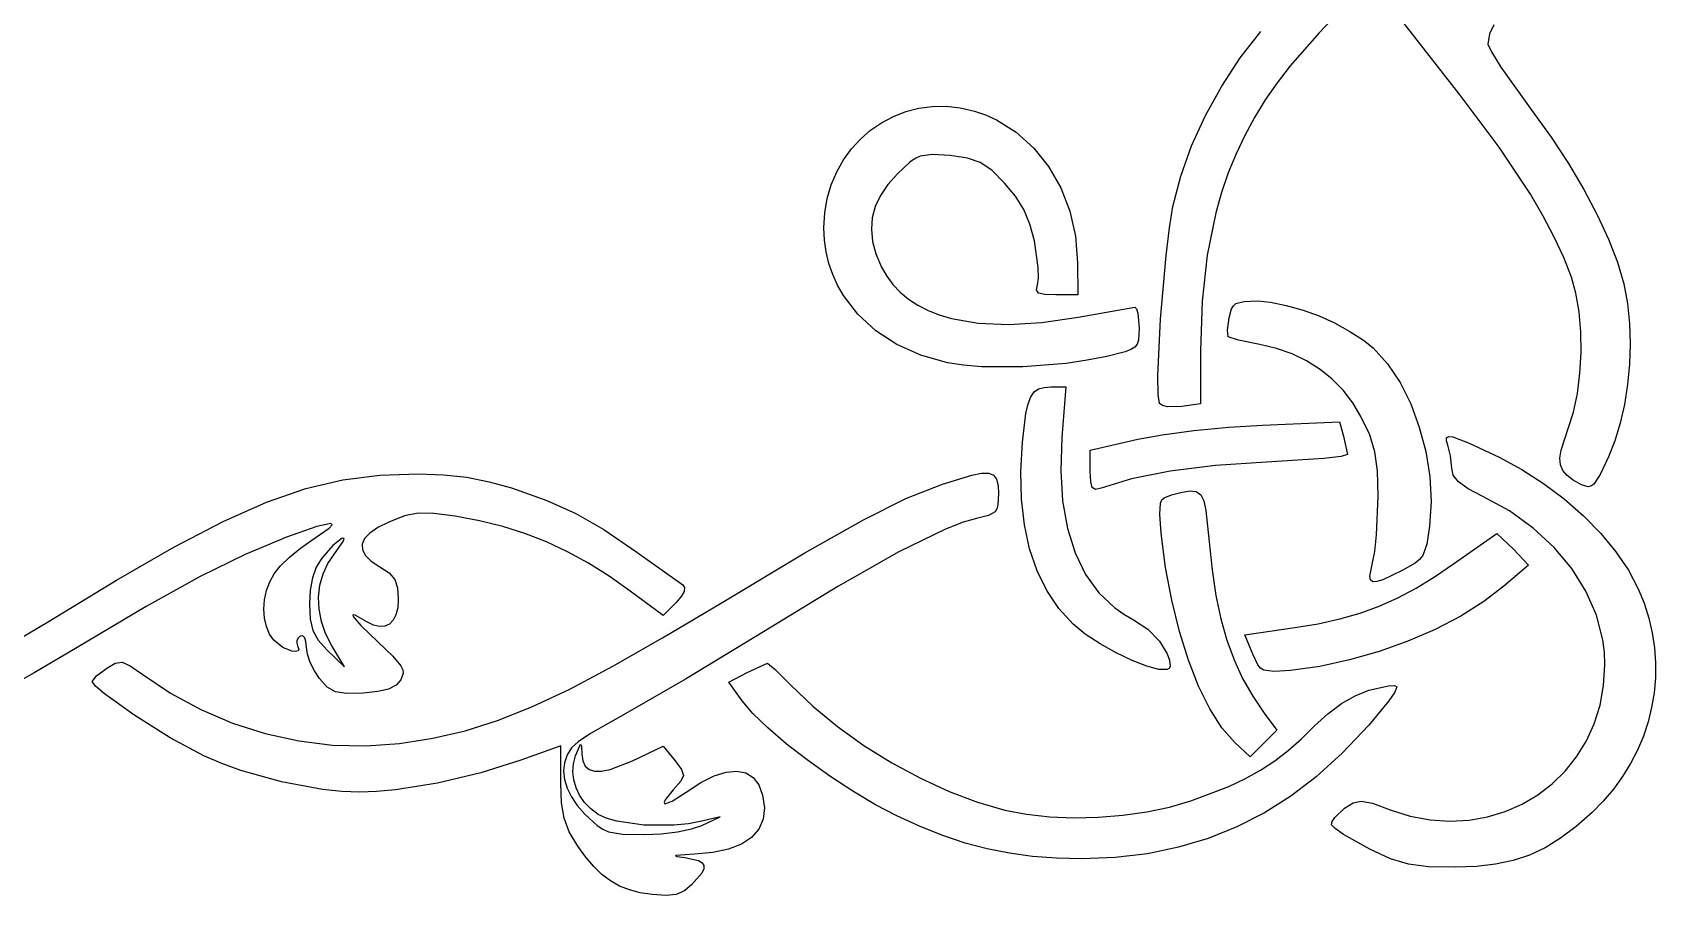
# Model space of a CAD drawing. Extents: x 9 to 1857, y 16 to 982.
# Drawn here: x 1612.1 to 1841.1, y 21.6 to 143.2 of the extents above; entities that cross this region are included whole.
import ezdxf

# ---------------------------------------------------------------- set-up
doc = ezdxf.new("R2010")
doc.units = 0

msp = doc.modelspace()

# ---------------------------------------------------------------- linework, layer by layer
at = {"layer": 'Layer 1'}
for p, q in [((1813.551, 134.38936), (1800.622525, 151.035635)), ((1797.0615, 146.745609), (1793.6945, 143.17486)), ((1818.325659, 144.297916), (1817.692839, 143.036863)), ((1782.544342, 139.653035), (1785.435966, 143.375664)), ((1793.6945, 143.17486), (1789.569227, 138.520703)), ((1817.692839, 143.036863), (1817.4859, 141.58105)), ((1817.4859, 141.58105), (1817.975394, 140.492359)), ((1817.975394, 140.492359), (1819.30785, 138.368669)), ((1779.925425, 135.67842), (1782.544342, 139.653035)), ((1789.569227, 138.520703), (1787.74324, 136.143394)), ((1819.30785, 138.368669), (1823.6855, 132.24208)), ((1777.622774, 131.523768), (1779.925425, 135.67842)), ((1787.74324, 136.143394), (1786.07108, 133.722071)), ((1737.200053, 132.566139), (1739.100463, 132.824187)), ((1739.100463, 132.824187), (1741.050447, 132.850603)), ((1741.050447, 132.850603), (1743.034796, 132.633602)), ((1786.07108, 133.722071), (1784.549793, 131.248838)), ((1819.066039, 127.082271), (1813.551, 134.38936)), ((1731.948352, 130.520045), (1733.608789, 131.402283)), ((1733.608789, 131.402283), (1735.364425, 132.088243)), ((1735.364425, 132.088243), (1737.200053, 132.566139)), ((1743.034796, 132.633602), (1745.0383, 132.1614)), ((1745.0383, 132.1614), (1745.0382, 132.16137)), ((1745.0382, 132.16137), (1746.620323, 131.606547)), ((1746.620323, 131.606547), (1748.132851, 130.917811)), ((1748.132851, 130.917811), (1750.931858, 129.163989)), ((1775.679947, 127.261026), (1777.622774, 131.523768)), ((1784.549793, 131.248838), (1783.176427, 128.715799)), ((1823.6855, 132.24208), (1826.394743, 128.494697)), ((1728.973916, 128.21387), (1730.398325, 129.453313)), ((1730.398325, 129.453313), (1731.948352, 130.520045)), ((1750.931858, 129.163989), (1753.400689, 126.950686)), ((1783.176427, 128.715799), (1781.948026, 126.115059)), ((1826.394743, 128.494697), (1828.850538, 124.769933)), ((1726.562786, 125.263994), (1727.690333, 126.813503)), ((1727.690333, 126.813503), (1728.973916, 128.21387)), ((1739.100569, 126.033603), (1737.395175, 125.79085)), ((1741.6346, 125.8729), (1739.100569, 126.033603)), ((1753.400689, 126.950686), (1755.504813, 124.328681)), ((1774.140503, 122.962144), (1775.679947, 127.261026)), ((1781.948026, 126.115059), (1780.861638, 123.438723)), ((1823.479563, 120.44558), (1819.066039, 127.082271)), ((1725.606484, 123.57713), (1726.562786, 125.263994)), ((1735.951044, 124.949312), (1734.2008, 123.31366)), ((1736.675913, 125.457137), (1735.951044, 124.949312)), ((1737.395175, 125.79085), (1736.675913, 125.457137)), ((1744.059247, 125.531363), (1741.6346, 125.8729)), ((1745.87195, 124.912345), (1744.059247, 125.531363)), ((1747.484403, 123.808789), (1745.87195, 124.912345)), ((1749.3083, 122.01364), (1747.484403, 123.808789)), ((1755.504813, 124.328681), (1757.209697, 121.348757)), ((1828.850538, 124.769933), (1831.033895, 121.106018)), ((1724.26845, 119.83847), (1724.836636, 121.764693)), ((1724.836636, 121.764693), (1725.606484, 123.57713)), ((1732.843179, 121.794514), (1731.796573, 120.264473)), ((1734.2008, 123.31366), (1732.843179, 121.794514)), ((1750.853241, 120.164835), (1749.3083, 122.01364)), ((1773.048, 118.69907), (1774.140503, 122.962144)), ((1780.861638, 123.438723), (1779.914307, 120.678893)), ((1723.917135, 117.810244), (1724.26845, 119.83847)), ((1731.796573, 120.264473), (1731.058853, 118.711215)), ((1752.018775, 118.284389), (1750.853241, 120.164835)), ((1757.209697, 121.348757), (1758.480811, 118.061693)), ((1779.914307, 120.678893), (1779.103081, 117.827675)), ((1825.293978, 117.344827), (1823.479563, 120.44558)), ((1831.033895, 121.106018), (1832.925825, 117.54118)), ((1723.7979, 115.6918), (1723.917135, 117.810244)), ((1730.627888, 117.12242), (1730.501549, 115.485768)), ((1731.058853, 118.711215), (1730.627888, 117.12242)), ((1752.879697, 116.226925), (1752.018775, 118.284389)), ((1758.480811, 118.061693), (1759.283622, 114.51827)), ((1772.553373, 115.675219), (1773.048, 118.69907)), ((1779.103081, 117.827675), (1777.877127, 111.819493)), ((1826.85788, 114.371104), (1825.293978, 117.344827)), ((1832.925825, 117.54118), (1834.50734, 114.113648)), ((1723.879894, 113.974914), (1723.7979, 115.6918)), ((1730.501549, 115.485768), (1730.677708, 113.788938)), ((1753.5108, 113.84707), (1752.879697, 116.226925)), ((1759.283622, 114.51827), (1759.5836, 110.76927)), ((1772.082187, 111.772969), (1772.553373, 115.675219)), ((1724.120161, 112.302498), (1723.879894, 113.974914)), ((1724.513617, 110.680093), (1724.120161, 112.302498)), ((1730.677708, 113.788938), (1731.154235, 112.019608)), ((1754.046388, 110.081725), (1753.5108, 113.84707)), ((1828.179558, 111.51089), (1826.85788, 114.371104)), ((1834.50734, 114.113648), (1835.75945, 110.861652)), ((1725.05518, 109.113242), (1724.513617, 110.680093)), ((1731.154235, 112.019608), (1731.929, 110.16546)), ((1731.929, 110.16546), (1732.660932, 108.869598)), ((1754.082905, 108.605588), (1754.046388, 110.081725)), ((1759.5836, 110.76927), (1759.6276, 106.23226)), ((1771.311675, 102.834043), (1772.082187, 111.772969)), ((1777.877127, 111.819493), (1777.160143, 105.351009)), ((1829.2673, 108.75066), (1828.179558, 111.51089)), ((1835.75945, 110.861652), (1836.663166, 107.823419)), ((1725.739764, 107.607486), (1725.05518, 109.113242)), ((1732.660932, 108.869598), (1733.542529, 107.683706)), ((1733.542529, 107.683706), (1734.570397, 106.608645)), ((1753.795552, 106.943916), (1753.9462, 107.6707)), ((1753.9462, 107.6707), (1754.082905, 108.605588)), ((1829.909028, 106.476515), (1829.2673, 108.75066)), ((1836.663166, 107.823419), (1837.1995, 105.03718)), ((1726.562287, 106.168367), (1725.739764, 107.607486)), ((1728.600812, 103.512206), (1726.562287, 106.168367)), ((1734.570397, 106.608645), (1735.741142, 105.645277)), ((1735.741142, 105.645277), (1737.05137, 104.794464)), ((1754.098513, 106.503039), (1753.795552, 106.943916)), ((1754.966392, 106.285382), (1754.098513, 106.503039)), ((1756.5105, 106.22826), (1754.966392, 106.285382)), ((1759.6276, 106.23226), (1756.5105, 106.22826)), ((1777.160143, 105.351009), (1776.9285, 98.35906)), ((1783.078788, 105.318922), (1785.0074, 105.38086)), ((1785.0074, 105.38086), (1786.796063, 105.210071)), ((1830.34745, 103.875551), (1829.909028, 106.476515)), ((1731.130087, 101.189095), (1728.600812, 103.512206)), ((1737.05137, 104.794464), (1738.497687, 104.057069)), ((1738.497687, 104.057069), (1740.076699, 103.433954)), ((1740.076699, 103.433954), (1741.785012, 102.925981)), ((1754.560163, 102.344401), (1759.6991, 103.11076)), ((1759.6991, 103.11076), (1767.6912, 104.51449)), ((1767.6912, 104.51449), (1767.916995, 104.281173)), ((1767.916995, 104.281173), (1768.102488, 103.647033)), ((1768.102488, 103.647033), (1768.2758, 101.56216)), ((1780.9819, 103.01955), (1781.330788, 104.293569)), ((1781.330788, 104.293569), (1781.586869, 104.711123)), ((1781.586869, 104.711123), (1781.9415, 105.008259)), ((1781.9415, 105.008259), (1783.078788, 105.318922)), ((1786.796063, 105.210071), (1789.0255, 104.757111)), ((1789.0255, 104.757111), (1791.411463, 104.090838)), ((1791.411463, 104.090838), (1793.6697, 103.28011)), ((1793.6697, 103.28011), (1793.6697, 103.28007)), ((1793.6697, 103.28007), (1795.847984, 102.279419)), ((1830.584759, 101.055122), (1830.34745, 103.875551)), ((1837.1995, 105.03718), (1837.465561, 102.230009)), ((1734.109439, 99.243368), (1731.130087, 101.189095)), ((1741.785012, 102.925981), (1745.575968, 102.258909)), ((1745.575968, 102.258909), (1749.843402, 102.06275)), ((1749.843402, 102.06275), (1754.560163, 102.344401)), ((1768.2758, 101.56216), (1768.184373, 99.875128)), ((1770.939525, 94.88383), (1771.311675, 102.834043)), ((1780.754563, 101.246695), (1780.9819, 103.01955)), ((1780.8447, 100.32257), (1780.754563, 101.246695)), ((1795.847984, 102.279419), (1798.016125, 101.09619)), ((1798.016125, 101.09619), (1799.923153, 99.878236)), ((1830.62315, 98.122585), (1830.584759, 101.055122)), ((1837.465561, 102.230009), (1837.547153, 99.351723)), ((1737.4982, 97.719358), (1734.109439, 99.243368)), ((1767.104955, 98.521696), (1766.302058, 98.215939)), ((1767.654337, 98.872061), (1767.104955, 98.521696)), ((1767.998159, 99.309163), (1767.654337, 98.872061)), ((1768.184373, 99.875128), (1767.998159, 99.309163)), ((1782.285988, 99.871483), (1780.8447, 100.32257)), ((1785.307, 99.23603), (1782.285988, 99.871483)), ((1787.653571, 98.679478), (1785.307, 99.23603)), ((1789.857503, 97.907313), (1787.653571, 98.679478)), ((1799.923153, 99.878236), (1801.3181, 98.77341)), ((1801.3181, 98.77341), (1803.320573, 96.534832)), ((1837.547153, 99.351723), (1837.450512, 96.452633)), ((1741.2557, 96.6614), (1737.4982, 97.719358)), ((1743.486173, 96.313392), (1741.2557, 96.6614)), ((1746.058619, 96.104371), (1743.486173, 96.313392)), ((1758.007119, 96.587004), (1751.877225, 96.08906)), ((1760.968673, 97.019552), (1758.007119, 96.587004)), ((1763.7439, 97.56974), (1760.968673, 97.019552)), ((1766.302058, 98.215939), (1763.7439, 97.56974)), ((1776.9285, 98.35906), (1776.93, 90.8949)), ((1791.90979, 96.925927), (1789.857503, 97.907313)), ((1793.801425, 95.741713), (1791.90979, 96.925927)), ((1803.320573, 96.534832), (1805.087458, 93.87215)), ((1830.464816, 95.185295), (1830.62315, 98.122585)), ((1837.450512, 96.452633), (1837.181875, 93.583049)), ((1751.877225, 96.08906), (1746.058619, 96.104371)), ((1770.966293, 92.217472), (1770.939525, 94.88383)), ((1795.5234, 94.361063), (1793.801425, 95.741713)), ((1797.066709, 92.790371), (1795.5234, 94.361063)), ((1830.11195, 92.350607), (1830.464816, 95.185295)), ((1752.60648, 90.868438), (1752.988438, 91.867866)), ((1752.988438, 91.867866), (1753.473328, 92.555396)), ((1753.473328, 92.555396), (1754.087752, 92.982789)), ((1754.087752, 92.982789), (1754.858309, 93.201807)), ((1754.858309, 93.201807), (1755.8116, 93.26421)), ((1755.8116, 93.26421), (1757.9262, 93.26721)), ((1757.9262, 93.26721), (1757.3898, 86.13657)), ((1771.1688, 90.92387), (1770.966293, 92.217472)), ((1798.422345, 91.036029), (1797.066709, 92.790371)), ((1805.087458, 93.87215), (1806.592492, 90.868365)), ((1829.566747, 89.725877), (1830.11195, 92.350607)), ((1837.181875, 93.583049), (1836.747479, 90.793281)), ((1751.8122, 85.48115), (1752.300855, 89.50535)), ((1752.300855, 89.50535), (1752.60648, 90.868438)), ((1771.570861, 90.640917), (1771.1688, 90.92387)), ((1772.295187, 90.467658), (1771.570861, 90.640917)), ((1774.2999, 90.50529), (1772.295187, 90.467658)), ((1776.93, 90.8949), (1774.2999, 90.50529)), ((1799.5813, 89.10443), (1798.422345, 91.036029)), ((1806.592492, 90.868365), (1807.809413, 87.606476)), ((1828.8314, 87.41846), (1829.566747, 89.725877)), ((1836.747479, 90.793281), (1836.153559, 88.13364)), ((1771.544566, 86.529739), (1776.0129, 87.116594)), ((1776.0129, 87.116594), (1780.913609, 87.592559)), ((1780.913609, 87.592559), (1785.6697, 87.89218)), ((1785.6697, 87.89218), (1796.5582, 88.35175)), ((1796.5582, 88.35175), (1797.1052, 86.29852)), ((1800.817934, 86.493408), (1799.5813, 89.10443)), ((1807.809413, 87.606476), (1808.711956, 84.169486)), ((1827.81568, 84.365232), (1828.8314, 87.41846)), ((1836.153559, 88.13364), (1835.406354, 85.654436)), ((1751.580649, 81.32608), (1751.8122, 85.48115)), ((1757.3898, 86.13657), (1757.23305, 81.469737)), ((1761.39, 84.3624), (1768.0856, 85.89745)), ((1768.0856, 85.89745), (1771.544566, 86.529739)), ((1797.1052, 86.29852), (1797.6703, 83.71917)), ((1801.55535, 84.118314), (1800.817934, 86.493408)), ((1811.653264, 85.681218), (1811.66712, 86.091301)), ((1811.8473, 85.05672), (1811.653264, 85.681218)), ((1811.66712, 86.091301), (1811.941988, 86.274426)), ((1812.216513, 83.537833), (1811.8473, 85.05672)), ((1811.941988, 86.274426), (1812.530988, 86.218055)), ((1812.530988, 86.218055), (1814.863861, 85.336659)), ((1814.863861, 85.336659), (1819.0907, 83.34679)), ((1835.406354, 85.654436), (1834.5121, 83.40598)), ((1761.3884, 81.37893), (1761.39, 84.3624)), ((1786.2327, 82.67156), (1779.048423, 82.170726)), ((1794.316813, 83.194608), (1786.2327, 82.67156)), ((1796.77298, 83.473876), (1794.316813, 83.194608)), ((1797.6703, 83.71917), (1796.77298, 83.473876)), ((1801.913116, 81.430303), (1801.55535, 84.118314)), ((1808.711956, 84.169486), (1809.273861, 80.640394)), ((1812.3761, 81.80461), (1812.216513, 83.537833)), ((1819.0907, 83.34682), (1822.266875, 81.638862)), ((1819.0907, 83.34679), (1819.0907, 83.34682)), ((1827.648317, 83.232411), (1827.81568, 84.365232)), ((1827.724063, 82.293328), (1827.648317, 83.232411)), ((1834.5121, 83.40598), (1833.306031, 80.911459)), ((1650.699238, 78.955017), (1655.931763, 80.185339)), ((1655.931763, 80.185339), (1661.135994, 80.83382)), ((1661.135994, 80.83382), (1666.5866, 81.00997)), ((1666.5866, 81.00997), (1670.133881, 80.882738)), ((1670.133881, 80.882738), (1673.4274, 80.519833)), ((1673.4274, 80.519833), (1676.585319, 79.90331)), ((1740.5465, 79.53123), (1744.672992, 80.821403)), ((1744.672992, 80.821403), (1746.055092, 81.085944)), ((1746.055092, 81.085944), (1747.058838, 81.084254)), ((1747.058838, 81.084254), (1747.741034, 80.806932)), ((1747.741034, 80.806932), (1748.158489, 80.24458)), ((1748.158489, 80.24458), (1748.368009, 79.387796)), ((1751.674089, 77.429852), (1751.580649, 81.32608)), ((1757.23305, 81.469737), (1757.490808, 77.195051)), ((1761.449373, 79.886262), (1761.3884, 81.37893)), ((1767.224433, 80.299614), (1762.9039, 78.97982)), ((1772.659138, 81.371664), (1767.224433, 80.299614)), ((1779.048423, 82.170726), (1772.659138, 81.371664)), ((1802.0108, 77.88053), (1801.913116, 81.430303)), ((1809.273861, 80.640394), (1809.468863, 77.102202)), ((1812.599842, 80.806427), (1812.3761, 81.80461)), ((1813.338713, 79.875415), (1812.599842, 80.806427)), ((1822.266875, 81.638862), (1825.335855, 79.662654)), ((1828.055001, 81.496389), (1827.724063, 82.293328)), ((1828.653214, 80.790002), (1828.055001, 81.496389)), ((1829.530786, 80.122574), (1828.653214, 80.790002)), ((1833.306031, 80.911459), (1832.413875, 79.570388)), ((1645.16375, 77.033345), (1650.699238, 78.955017)), ((1676.585319, 79.90331), (1679.7258, 79.01523)), ((1679.7239, 79.01523), (1684.706886, 77.263788)), ((1679.7258, 79.01523), (1679.7239, 79.01523)), ((1735.386498, 77.510813), (1740.5465, 79.53123)), ((1748.4295, 78.22712), (1748.344139, 76.625102)), ((1748.368009, 79.387796), (1748.4264, 78.22718)), ((1748.4264, 78.22718), (1748.4295, 78.22712)), ((1761.674813, 79.063889), (1761.449373, 79.886262)), ((1762.13592, 78.799259), (1761.674813, 79.063889)), ((1762.9039, 78.97982), (1762.13592, 78.799259)), ((1771.799628, 77.639129), (1772.8482, 78.05139)), ((1772.8482, 78.05139), (1774.345205, 78.427616)), ((1774.345205, 78.427616), (1775.492627, 78.599163)), ((1775.492627, 78.599163), (1776.346351, 78.496521)), ((1776.346351, 78.496521), (1776.962263, 78.050179)), ((1776.962263, 78.050179), (1777.396248, 77.190628)), ((1801.7818, 72.392405), (1802.0108, 77.88053)), ((1814.698452, 78.916338), (1813.338713, 79.875415)), ((1816.7848, 77.83396), (1814.698452, 78.916338)), ((1825.335855, 79.662654), (1828.247773, 77.465324)), ((1830.6998, 79.44251), (1829.530786, 80.122574)), ((1831.617756, 79.156245), (1830.6998, 79.44251)), ((1832.017428, 79.261608), (1831.617756, 79.156245)), ((1832.413875, 79.570388), (1832.017428, 79.261608)), ((1639.050631, 74.310814), (1645.16375, 77.033345)), ((1684.706886, 77.263788), (1688.789938, 75.439861)), ((1729.390312, 74.546268), (1735.386498, 77.510813)), ((1747.944838, 75.668083), (1747.016767, 75.112572)), ((1748.197158, 76.081186), (1747.944838, 75.668083)), ((1748.344139, 76.625102), (1748.197158, 76.081186)), ((1752.090819, 73.798557), (1751.674089, 77.429852)), ((1757.490808, 77.195051), (1758.158546, 73.324043)), ((1771.180247, 75.337553), (1771.279, 76.865893)), ((1771.279, 76.865893), (1771.47995, 77.322266)), ((1771.47995, 77.322266), (1771.799628, 77.639129)), ((1777.396248, 77.190628), (1777.704192, 75.848357)), ((1777.704192, 75.848357), (1778.1655, 71.43762)), ((1809.468863, 77.102202), (1809.2707, 73.63791)), ((1820.530987, 75.779425), (1816.7848, 77.83396)), ((1823.893975, 73.36414), (1820.530987, 75.779425)), ((1828.247773, 77.465324), (1830.952763, 75.093995)), ((1632.085213, 70.677914), (1639.050631, 74.310814)), ((1652.24012, 73.570269), (1647.9837, 72.06602)), ((1651.5772, 71.66321), (1654.013011, 73.371528)), ((1654.241938, 74.006326), (1652.24012, 73.570269)), ((1654.013011, 73.371528), (1654.404826, 73.82295)), ((1654.404826, 73.82295), (1654.241938, 74.006326)), ((1660.884152, 73.434198), (1659.751892, 72.659093)), ((1662.4065, 74.20104), (1660.884152, 73.434198)), ((1664.612275, 75.069571), (1662.4065, 74.20104)), ((1666.545125, 75.464831), (1664.612275, 75.069571)), ((1668.756788, 75.435518), (1666.545125, 75.464831)), ((1671.799, 75.03033), (1668.756788, 75.435518)), ((1675.219335, 74.394215), (1671.799, 75.03033)), ((1678.482567, 73.588888), (1675.219335, 74.394215)), ((1681.619225, 72.601284), (1678.482567, 73.588888)), ((1688.789938, 75.439861), (1692.76047, 73.140256)), ((1721.13672, 69.876128), (1729.390312, 74.546268)), ((1743.447224, 74.187425), (1740.976208, 73.218136)), ((1745.3451, 74.71508), (1743.447224, 74.187425)), ((1747.016767, 75.112572), (1745.3451, 74.71508)), ((1752.829138, 70.438281), (1752.090819, 73.798557)), ((1758.158546, 73.324043), (1759.231738, 69.868245)), ((1771.3973, 72.65998), (1771.180247, 75.337553)), ((1809.2707, 73.63791), (1808.886925, 71.096793)), ((1826.837582, 70.63801), (1823.893975, 73.36414)), ((1830.952763, 75.093995), (1833.400957, 72.595795)), ((1647.9837, 72.06602), (1642.150425, 69.64794)), ((1649.959892, 70.529776), (1651.5772, 71.66321)), ((1655.8312, 71.92723), (1654.505588, 70.904613)), ((1654.7539, 69.73577), (1655.993013, 71.478915)), ((1656.104898, 71.900886), (1655.8312, 71.92723)), ((1655.993013, 71.478915), (1656.104898, 71.900886)), ((1659.009958, 71.876933), (1658.658588, 71.088926)), ((1658.658588, 71.088926), (1658.698019, 70.296281)), ((1659.751892, 72.659093), (1659.009958, 71.876933)), ((1684.659837, 71.418343), (1681.619225, 72.601284)), ((1687.634933, 70.026999), (1684.659837, 71.418343)), ((1692.76047, 73.140256), (1697.4059, 69.96178)), ((1740.976208, 73.218136), (1734.398088, 69.99893)), ((1772.018769, 67.824848), (1771.3973, 72.65998)), ((1778.1655, 71.43762), (1778.1655, 71.43757)), ((1778.1655, 71.43757), (1778.569788, 67.479207)), ((1801.529216, 70.081864), (1801.7818, 72.392405)), ((1808.886925, 71.096793), (1808.3017, 69.506645)), ((1812.6281, 68.33996), (1818.7373, 72.60545)), ((1818.7373, 72.60545), (1821.0985, 70.3684)), ((1833.400957, 72.595795), (1835.542489, 70.017848)), ((1623.992825, 66.025136), (1632.085213, 70.677914)), ((1642.150425, 69.64794), (1635.8121, 66.533089)), ((1647.110289, 68.00972), (1648.412438, 69.260211)), ((1648.412438, 69.260211), (1649.959892, 70.529776)), ((1652.9465, 69.11127), (1652.190991, 67.830688)), ((1654.505588, 70.904613), (1652.9465, 69.11131)), ((1652.9465, 69.11131), (1652.9465, 69.11127)), ((1653.818465, 68.391154), (1654.7539, 69.73577)), ((1658.698019, 70.296281), (1659.128489, 69.500206)), ((1659.128489, 69.500206), (1659.950237, 68.70191)), ((1659.950237, 68.70191), (1661.1635, 67.9026)), ((1690.575039, 68.414191), (1687.634933, 70.026999)), ((1697.4059, 69.96178), (1703.8935, 65.35411)), ((1709.2045, 62.73893), (1721.13672, 69.876128)), ((1734.398088, 69.99893), (1725.777398, 65.145999)), ((1753.887346, 67.355114), (1752.829138, 70.438281)), ((1759.231738, 69.868245), (1760.705856, 66.839187)), ((1801.2192, 68.47199), (1801.529216, 70.081864)), ((1807.846427, 68.926634), (1807.23625, 68.414504)), ((1808.3017, 69.506645), (1807.846427, 68.926634)), ((1821.0985, 70.3684), (1821.0985, 70.36835)), ((1821.0985, 70.36835), (1823.1964, 68.13084)), ((1829.325625, 67.65094), (1826.837582, 70.63801)), ((1835.542489, 70.017848), (1837.327492, 67.407281)), ((1635.8121, 66.533089), (1628.170875, 62.302228)), ((1645.610104, 65.787247), (1646.2289, 66.93351)), ((1646.2289, 66.93351), (1647.110289, 68.00972)), ((1652.190991, 67.830688), (1651.652925, 66.334259)), ((1652.699954, 65.31125), (1653.133473, 66.905583)), ((1653.133473, 66.905583), (1653.818465, 68.391154)), ((1661.1635, 67.9026), (1662.462006, 67.038735)), ((1662.462006, 67.038735), (1663.253325, 66.120304)), ((1693.510685, 66.566856), (1690.575039, 68.414191)), ((1696.4724, 64.47193), (1693.510685, 66.566856)), ((1755.263742, 64.555145), (1753.887346, 67.355114)), ((1760.705856, 66.839187), (1762.576373, 64.248401)), ((1772.881905, 63.177406), (1772.018769, 67.824848)), ((1778.569788, 67.479207), (1779.107542, 63.877787)), ((1800.828578, 66.569836), (1801.2192, 68.47199)), ((1800.917661, 66.045094), (1800.828578, 66.569836)), ((1805.4118, 67.36741), (1802.683922, 66.081011)), ((1807.23625, 68.414504), (1805.4118, 67.36741)), ((1807.373053, 64.895202), (1809.968513, 66.4941)), ((1809.968513, 66.4941), (1812.6281, 68.33996)), ((1823.1964, 68.13084), (1819.7436, 65.16156)), ((1831.321921, 64.452835), (1829.325625, 67.65094)), ((1837.327492, 67.407281), (1838.7061, 64.81122)), ((1614.4988, 60.24297), (1623.992825, 66.025136)), ((1644.896865, 63.235983), (1645.166025, 64.539082)), ((1645.166025, 64.539082), (1645.610104, 65.787247)), ((1651.331647, 64.619473), (1651.2265, 62.68382)), ((1651.652925, 66.334259), (1651.331647, 64.619473)), ((1652.518938, 63.640348), (1652.699954, 65.31125)), ((1663.253325, 66.120304), (1663.648006, 64.952826)), ((1663.648006, 64.952826), (1663.7566, 63.34182)), ((1701.1075, 61.01989), (1696.4724, 64.47193)), ((1704.086475, 64.413104), (1703.683069, 63.710222)), ((1703.8935, 65.35411), (1704.159019, 64.967386)), ((1704.159019, 64.967386), (1704.086475, 64.413104)), ((1725.777398, 65.145999), (1715.2808, 58.74788)), ((1756.956627, 62.04446), (1755.263742, 64.555145)), ((1762.576373, 64.248401), (1764.838764, 62.107418)), ((1801.2365, 65.793998), (1800.917661, 66.045094)), ((1801.815214, 65.808614), (1801.2365, 65.793998)), ((1802.683922, 66.081011), (1801.815214, 65.808614)), ((1804.790011, 63.522428), (1807.373053, 64.895202)), ((1819.7436, 65.16156), (1816.91512, 62.992126)), ((1832.790287, 61.0936), (1831.321921, 64.452835)), ((1838.7061, 64.81122), (1839.535272, 62.759838)), ((1628.170875, 62.302228), (1618.4289, 56.53612)), ((1644.802825, 61.92492), (1644.896865, 63.235983)), ((1644.884107, 60.652863), (1644.802825, 61.92492)), ((1651.2265, 62.68382), (1651.327963, 60.534301)), ((1652.591454, 61.925066), (1652.518938, 63.640348)), ((1652.918533, 60.197598), (1652.591454, 61.925066)), ((1663.67343, 62.136833), (1663.431986, 61.144915)), ((1663.7566, 63.34182), (1663.67343, 62.136833)), ((1701.035086, 57.868673), (1709.2045, 62.73893)), ((1702.956, 62.8777), (1701.1075, 61.01989)), ((1703.683069, 63.710222), (1702.956, 62.8777)), ((1758.9643, 59.82915), (1756.956627, 62.04446)), ((1764.838764, 62.107418), (1766.115497, 61.209207)), ((1773.962042, 58.787897), (1772.881905, 63.177406)), ((1779.107542, 63.877787), (1779.79311, 60.588712)), ((1799.454336, 61.371889), (1802.167675, 62.354936)), ((1802.167675, 62.354936), (1804.790011, 63.522428)), ((1816.91512, 62.992126), (1813.658188, 60.954884)), ((1839.535272, 62.759838), (1840.191458, 60.680273)), ((1603.554089, 53.762779), (1614.4988, 60.24297)), ((1645.140913, 59.466781), (1644.884107, 60.652863)), ((1651.327963, 60.534301), (1651.70235, 58.924299)), ((1653.501205, 58.490135), (1652.918533, 60.197598)), ((1657.667172, 61.077311), (1657.349684, 61.122516)), ((1657.349684, 61.122516), (1657.375, 60.896653)), ((1657.375, 60.896653), (1658.447603, 59.64355)), ((1659.337, 60.16186), (1657.667172, 61.077311)), ((1658.447603, 59.64355), (1660.8721, 57.34167)), ((1660.274049, 59.690112), (1659.337, 60.16186)), ((1661.125408, 59.484362), (1660.274049, 59.690112)), ((1662.522663, 59.835571), (1661.878978, 59.535789)), ((1663.044364, 60.374887), (1662.522663, 59.835571)), ((1663.431986, 61.144915), (1663.044364, 60.374887)), ((1760.679333, 58.415633), (1758.9643, 59.82915)), ((1766.115497, 61.209207), (1767.4885, 60.42777)), ((1767.4885, 60.42777), (1769.503417, 59.098418)), ((1779.79311, 60.588712), (1780.640838, 57.567383)), ((1790.2512, 59.32102), (1793.547809, 59.87577)), ((1793.547809, 59.87577), (1796.598284, 60.552447)), ((1796.598284, 60.552447), (1799.454336, 61.371889)), ((1813.658188, 60.954884), (1810.05363, 59.081707)), ((1833.694541, 57.62314), (1832.790287, 61.0936)), ((1840.191458, 60.680273), (1840.676375, 58.580823)), ((1645.573443, 58.413643), (1645.140913, 59.466781)), ((1646.1819, 57.54042), (1645.573443, 58.413643)), ((1647.448386, 56.536993), (1646.1819, 57.54042)), ((1649.44855, 57.496425), (1649.41845, 57.123963)), ((1649.62055, 57.842097), (1649.44855, 57.496425)), ((1649.922, 58.11675), (1649.62055, 57.842097)), ((1650.270064, 58.174344), (1649.922, 58.11675)), ((1650.546813, 57.907586), (1650.270064, 58.174344)), ((1650.731255, 57.357638), (1650.546813, 57.907586)), ((1650.8024, 56.56566), (1650.731255, 57.357638)), ((1651.70235, 58.924299), (1652.454663, 57.574485)), ((1652.454663, 57.574485), (1653.6899, 56.20553)), ((1654.3405, 56.83487), (1653.501205, 58.490135)), ((1660.8721, 57.34167), (1662.99275, 55.320897)), ((1661.878978, 59.535789), (1661.125408, 59.484362)), ((1694.02792, 53.878801), (1701.035086, 57.868673)), ((1715.2808, 58.74788), (1704.270788, 52.039688)), ((1762.759492, 57.03619), (1760.679333, 58.415633)), ((1769.503417, 59.098418), (1771.145988, 57.43113)), ((1771.145988, 57.43113), (1772.252439, 55.632368)), ((1775.234513, 54.726565), (1773.962042, 58.787897)), ((1780.640838, 57.567383), (1781.665073, 54.769202)), ((1783.175, 58.28997), (1790.2512, 59.32102)), ((1784.3168, 55.58444), (1783.175, 58.28997)), ((1806.182275, 57.404468), (1802.124948, 55.95504)), ((1810.05363, 59.081707), (1806.182275, 57.404468)), ((1833.923819, 55.861796), (1833.694541, 57.62314)), ((1840.676375, 58.580823), (1840.991741, 56.469787)), ((1618.4289, 56.53612), (1612.364266, 52.953648)), ((1648.750188, 56.000588), (1647.448386, 56.536993)), ((1649.264563, 55.9419), (1648.750188, 56.000588)), ((1649.608045, 56.041228), (1649.264563, 55.9419)), ((1649.41845, 57.123963), (1649.5427, 56.76894)), ((1649.5427, 56.76894), (1649.720727, 56.312324)), ((1649.720727, 56.312324), (1649.608045, 56.041228)), ((1650.947583, 55.569443), (1650.8024, 56.56566)), ((1651.340988, 54.405623), (1650.947583, 55.569443)), ((1653.6899, 56.20553), (1656.148, 53.8125)), ((1656.148, 53.8125), (1654.3405, 56.83487)), ((1662.99275, 55.320897), (1664.1297, 53.931446)), ((1765.021759, 55.769991), (1762.759492, 57.03619)), ((1767.283113, 54.696206), (1765.021759, 55.769991)), ((1772.252439, 55.632368), (1772.553442, 54.748202)), ((1785.046414, 54.073532), (1784.3168, 55.58444)), ((1802.124948, 55.95504), (1797.962475, 54.765297)), ((1833.9985, 54.09136), (1833.923819, 55.861796)), ((1840.991741, 56.469787), (1841.139271, 54.355462)), ((1612.364266, 52.953648), (1606.678306, 49.763267)), ((1621.169113, 52.506539), (1622.6131, 53.62168)), ((1622.6131, 53.62168), (1623.817716, 54.312378)), ((1623.817716, 54.312378), (1624.796675, 54.446571)), ((1624.796675, 54.446571), (1625.926422, 53.961656)), ((1625.926422, 53.961656), (1627.5834, 52.79503)), ((1627.5834, 52.79503), (1631.607805, 50.089467)), ((1651.922548, 53.218954), (1651.340988, 54.405623)), ((1652.6322, 52.15419), (1651.922548, 53.218954)), ((1664.448475, 52.897843), (1664.1146, 51.94461)), ((1664.1297, 53.931446), (1664.381014, 53.387381)), ((1664.381014, 53.387381), (1664.448475, 52.897843)), ((1687.960441, 50.672242), (1694.02792, 53.878801)), ((1710.3765, 51.64596), (1712.9559, 52.98407)), ((1712.9559, 52.98407), (1715.8408, 54.32258)), ((1715.8408, 54.32258), (1716.932575, 53.414524)), ((1716.932575, 53.414524), (1719.1285, 51.23077)), ((1769.360533, 53.894004), (1767.283113, 54.696206)), ((1771.071002, 53.442555), (1769.360533, 53.894004)), ((1772.231497, 53.421027), (1771.071002, 53.442555)), ((1772.548311, 53.596224), (1772.231497, 53.421027)), ((1772.659, 53.90859), (1772.548311, 53.596224)), ((1772.553442, 54.748202), (1772.659, 53.90859)), ((1776.674651, 51.063654), (1775.234513, 54.726565)), ((1781.665073, 54.769202), (1782.880164, 52.149572)), ((1785.423981, 53.61185), (1785.046414, 54.073532)), ((1785.883588, 53.31439), (1785.423981, 53.61185)), ((1787.269517, 53.117253), (1785.883588, 53.31439)), ((1789.6454, 53.29236), (1787.269517, 53.117253)), ((1793.775684, 53.867113), (1789.6454, 53.29236)), ((1797.962475, 54.765297), (1793.775684, 53.867113)), ((1833.818624, 51.164767), (1833.9985, 54.09136)), ((1841.139271, 54.355462), (1841.120684, 52.246146)), ((1620.5835, 51.72229), (1621.169113, 52.506539)), ((1621.052841, 51.055254), (1620.5835, 51.72229)), ((1622.303556, 49.96902), (1621.052841, 51.055254)), ((1653.738058, 50.936684), (1652.6322, 52.15419)), ((1654.884688, 50.272376), (1653.738058, 50.936684)), ((1662.371288, 50.671455), (1660.852367, 50.310283)), ((1663.436064, 51.208367), (1662.371288, 50.671455)), ((1664.1146, 51.94461), (1663.436064, 51.208367)), ((1682.610088, 48.151929), (1687.960441, 50.672242)), ((1704.270788, 52.039688), (1695.8512, 47.24008)), ((1712.2583, 49.0105), (1710.3765, 51.64596)), ((1719.1285, 51.23077), (1719.1285, 51.23075)), ((1719.1285, 51.23075), (1722.244439, 48.257669)), ((1778.257789, 47.869407), (1776.674651, 51.063654)), ((1782.880164, 52.149572), (1784.300457, 49.663894)), ((1798.761758, 49.723884), (1800.6984, 50.4856)), ((1800.6984, 50.4856), (1803.480938, 51.125564)), ((1803.480938, 51.125564), (1804.327636, 51.16351)), ((1804.327636, 51.16351), (1804.6389, 50.99134)), ((1804.6389, 50.99134), (1804.337855, 50.221981)), ((1833.307538, 48.388829), (1833.818624, 51.164767)), ((1841.120684, 52.246146), (1840.937696, 50.150137)), ((1626.44195, 47.009964), (1622.303556, 49.96902)), ((1631.607805, 50.089467), (1635.886697, 47.778138)), ((1656.449873, 50.035743), (1654.884688, 50.272376)), ((1658.8114, 50.10126), (1656.449873, 50.035743)), ((1660.852367, 50.310283), (1658.8114, 50.10126)), ((1677.754298, 46.22079), (1682.610088, 48.151929)), ((1713.75847, 47.237824), (1712.2583, 49.0105)), ((1722.244439, 48.257669), (1725.714986, 45.407286)), ((1784.300457, 49.663894), (1785.9403, 47.26757)), ((1794.894623, 47.184732), (1796.814888, 48.615538)), ((1796.814888, 48.615538), (1798.761758, 49.723884)), ((1803.505297, 48.982035), (1800.6691, 45.564)), ((1804.337855, 50.221981), (1803.505297, 48.982035)), ((1832.487247, 45.778386), (1833.307538, 48.388829)), ((1840.937696, 50.150137), (1840.592025, 48.075733)), ((1631.584369, 43.787146), (1626.44195, 47.009964)), ((1635.886697, 47.778138), (1640.36694, 45.875376)), ((1640.36694, 45.875376), (1644.9954, 44.395515)), ((1673.170511, 44.781757), (1677.754298, 46.22079)), ((1695.8512, 47.24008), (1690.89085, 44.397863)), ((1715.882463, 45.188331), (1713.75847, 47.237824)), ((1779.959261, 45.214068), (1778.257789, 47.869407)), ((1785.9403, 47.26757), (1787.7131, 44.87635)), ((1793.0378, 45.45564), (1794.894623, 47.184732)), ((1840.085387, 46.031231), (1839.4195, 44.02493)), ((1840.592025, 48.075733), (1840.085387, 46.031231)), ((1636.3165, 41.24259), (1631.584369, 43.787146)), ((1644.9954, 44.395515), (1649.718941, 43.352887)), ((1663.9287, 42.99173), (1668.636165, 43.73776)), ((1668.636165, 43.73776), (1673.170511, 44.781757)), ((1690.89085, 44.397863), (1689.135372, 43.212288)), ((1718.493711, 42.963662), (1715.882463, 45.188331)), ((1725.714986, 45.407286), (1729.456937, 42.728176)), ((1781.7544, 43.16788), (1779.959261, 45.214068)), ((1787.7131, 44.87635), (1785.8333, 42.99176)), ((1789.316706, 42.004142), (1791.177623, 43.630202)), ((1791.177623, 43.630202), (1793.0378, 45.45564)), ((1800.6691, 45.564), (1796.977228, 41.68446)), ((1831.379755, 43.348278), (1832.487247, 45.778386)), ((1839.4195, 44.02493), (1838.596081, 42.065128)), ((1638.836738, 40.164485), (1636.3165, 41.24259)), ((1649.718941, 43.352887), (1654.484428, 42.761824)), ((1654.484428, 42.761824), (1659.238726, 42.636661)), ((1659.238726, 42.636661), (1663.9287, 42.99173)), ((1686.682, 42.67847), (1681.0673, 40.62234)), ((1686.692, 37.3998), (1686.682, 42.67847)), ((1687.576462, 41.375704), (1687.206592, 40.27648)), ((1688.1979, 42.39569), (1687.576462, 41.375704)), ((1689.135372, 43.212288), (1688.1979, 42.39569)), ((1688.456704, 40.118055), (1688.7509, 41.23899)), ((1688.7509, 41.23899), (1689.46595, 42.887918)), ((1689.46595, 42.887918), (1689.585538, 42.567747)), ((1689.585538, 42.567747), (1689.6431, 41.51427)), ((1689.6431, 41.51427), (1689.781744, 40.532663)), ((1696.7866, 40.54553), (1701.1355, 42.58946)), ((1701.1355, 42.58946), (1702.7993, 40.54027)), ((1721.45565, 40.665458), (1718.493711, 42.963662)), ((1729.456937, 42.728176), (1733.387088, 40.26891)), ((1783.9536, 41.10717), (1781.7544, 43.16788)), ((1785.8333, 42.99176), (1783.9536, 41.10717)), ((1787.409242, 40.549735), (1789.316706, 42.004142)), ((1796.977228, 41.68446), (1793.2766, 38.29064)), ((1830.007064, 41.113343), (1831.379755, 43.348278)), ((1838.596081, 42.065128), (1837.616847, 40.160122)), ((1641.547963, 39.182006), (1638.836738, 40.164485)), ((1647.29235, 37.562416), (1641.547963, 39.182006)), ((1681.0673, 40.62234), (1675.389059, 38.836692)), ((1687.206592, 40.27648), (1687.084679, 39.116096)), ((1687.084679, 39.116096), (1687.207113, 37.91263)), ((1688.377072, 38.98071), (1688.456704, 40.118055)), ((1688.503797, 37.848133), (1688.377072, 38.98071)), ((1689.781744, 40.532663), (1690.122606, 39.79872)), ((1690.122606, 39.79872), (1690.672334, 39.31154)), ((1690.672334, 39.31154), (1691.437575, 39.070221)), ((1691.437575, 39.070221), (1692.424975, 39.073862)), ((1692.424975, 39.073862), (1693.641181, 39.321562)), ((1693.641181, 39.321562), (1696.7866, 40.54553)), ((1702.7993, 40.54027), (1703.722734, 39.329063)), ((1703.722734, 39.329063), (1704.00505, 38.493291)), ((1708.337667, 38.423012), (1710.027019, 38.965259)), ((1710.027019, 38.965259), (1711.508988, 39.107856)), ((1711.508988, 39.107856), (1712.772851, 38.851248)), ((1724.631714, 38.395358), (1721.45565, 40.665458)), ((1733.387088, 40.26891), (1737.422233, 38.078062)), ((1783.271448, 38.044969), (1785.409425, 39.239253)), ((1785.409425, 39.239253), (1787.409242, 40.549735)), ((1826.554102, 37.288357), (1828.391178, 39.088423)), ((1828.391178, 39.088423), (1830.007064, 41.113343)), ((1837.616847, 40.160122), (1836.483515, 38.31821)), ((1653.047613, 36.500798), (1647.29235, 37.562416)), ((1669.26965, 37.40411), (1663.360166, 36.453591)), ((1675.389059, 38.836692), (1669.26965, 37.40411)), ((1686.793977, 34.607843), (1686.692, 37.3998)), ((1687.207113, 37.91263), (1687.570282, 36.684161)), ((1687.570282, 36.684161), (1688.170577, 35.448767)), ((1688.828675, 36.741499), (1688.503797, 37.848133)), ((1689.3435, 35.681982), (1688.828675, 36.741499)), ((1703.624291, 37.660589), (1702.5585, 36.45859)), ((1704.00505, 38.493291), (1703.624291, 37.660589)), ((1704.3797, 36.13779), (1706.451654, 37.48067)), ((1706.451654, 37.48067), (1708.337667, 38.423012)), ((1712.772851, 38.851248), (1713.807889, 38.195878)), ((1713.807889, 38.195878), (1714.603379, 37.14219)), ((1714.603379, 37.14219), (1715.1486, 35.69063)), ((1727.885338, 36.255005), (1724.631714, 38.395358)), ((1737.422233, 38.078062), (1741.47917, 36.204204)), ((1775.5705, 34.88204), (1780.949506, 36.939157)), ((1780.949506, 36.939157), (1783.271448, 38.044969)), ((1793.2766, 38.29064), (1789.697566, 35.571489)), ((1824.517838, 35.727985), (1826.554102, 37.288357)), ((1836.483515, 38.31821), (1835.197801, 36.547691)), ((1655.772431, 36.215784), (1653.047613, 36.500798)), ((1658.3117, 36.11413), (1655.772431, 36.215784)), ((1660.687612, 36.199416), (1658.3117, 36.11413)), ((1663.360166, 36.453591), (1660.687612, 36.199416)), ((1687.158613, 32.449103), (1686.793977, 34.607843)), ((1688.170577, 35.448767), (1689.004386, 34.224527)), ((1690.040066, 34.69076), (1689.3435, 35.681982)), ((1690.910168, 33.789007), (1690.040066, 34.69076)), ((1701.406944, 35.036947), (1701.258591, 34.656957)), ((1701.258591, 34.656957), (1701.381475, 34.499938)), ((1701.381475, 34.499938), (1702.399819, 34.862055)), ((1702.5585, 36.45859), (1701.406944, 35.036947)), ((1702.399819, 34.862055), (1704.3797, 36.13779)), ((1715.1486, 35.69063), (1715.402132, 33.901803)), ((1731.079955, 34.346039), (1727.885338, 36.255005)), ((1741.47917, 36.204204), (1745.474694, 34.695909)), ((1745.474694, 34.695909), (1749.3256, 33.60175)), ((1772.565578, 34.010502), (1775.5705, 34.88204)), ((1789.697566, 35.571489), (1785.966961, 33.219191)), ((1797.2357, 33.8624), (1798.460933, 34.641794)), ((1798.460933, 34.641794), (1799.607538, 34.877869)), ((1799.607538, 34.877869), (1801.183648, 34.554299)), ((1801.183648, 34.554299), (1803.6974, 33.65476)), ((1819.935761, 33.385681), (1822.304389, 34.422146)), ((1822.304389, 34.422146), (1824.517838, 35.727985)), ((1833.761424, 34.856861), (1832.1761, 33.25402)), ((1835.197801, 36.547691), (1833.761424, 34.856861)), ((1687.886567, 30.54961), (1687.158613, 32.449103)), ((1689.004386, 34.224527), (1690.0681, 33.02952)), ((1690.0681, 33.02952), (1691.822628, 31.418955)), ((1691.9456, 32.9979), (1690.910168, 33.789007)), ((1693.081966, 32.452356), (1691.9456, 32.9979)), ((1694.599725, 32.01557), (1693.081966, 32.452356)), ((1709.1676, 32.63774), (1706.5758, 32.02168)), ((1706.5766, 31.41257), (1709.1676, 32.63774)), ((1715.218966, 32.30889), (1714.609729, 30.921087)), ((1715.402132, 33.901803), (1715.218966, 32.30889)), ((1734.079, 32.7701), (1731.079955, 34.346039)), ((1737.388648, 31.263751), (1734.079, 32.7701)), ((1749.3256, 33.60175), (1752.396803, 33.026641)), ((1752.396803, 33.026641), (1755.666438, 32.668328)), ((1755.666438, 32.668328), (1759.065203, 32.523435)), ((1759.065203, 32.523435), (1762.5238, 32.588584)), ((1762.5238, 32.588584), (1765.972928, 32.860396)), ((1765.972928, 32.860396), (1769.343288, 33.335495)), ((1769.343288, 33.335495), (1772.565578, 34.010502)), ((1785.966961, 33.219191), (1782.081178, 31.232488)), ((1795.510344, 31.976894), (1795.873875, 32.568118)), ((1795.873875, 32.568118), (1797.2357, 33.8624)), ((1803.6974, 33.65476), (1806.535036, 32.763349)), ((1806.535036, 32.763349), (1809.349513, 32.23035)), ((1809.349513, 32.23035), (1812.118828, 32.040924)), ((1812.118828, 32.040924), (1814.820977, 32.18023)), ((1814.820977, 32.18023), (1817.433955, 32.633429)), ((1817.433955, 32.633429), (1819.935761, 33.385681)), ((1832.1761, 33.25402), (1829.925729, 31.268371)), ((1689.0785, 28.5354), (1687.886567, 30.54961)), ((1691.822628, 31.418955), (1692.591886, 30.903029)), ((1692.591886, 30.903029), (1693.3938, 30.544149)), ((1693.3938, 30.544149), (1695.409572, 30.189945)), ((1698.4123, 31.492764), (1694.599725, 32.01557)), ((1695.409572, 30.189945), (1698.4979, 30.14119)), ((1702.649075, 31.478471), (1698.4123, 31.492764)), ((1698.4979, 30.14119), (1700.833138, 30.255669)), ((1700.833138, 30.255669), (1703.1347, 30.533591)), ((1704.697084, 31.677326), (1702.649075, 31.478471)), ((1703.1347, 30.533591), (1705.137538, 30.933158)), ((1706.5758, 32.02168), (1704.697084, 31.677326)), ((1705.137538, 30.933158), (1706.5766, 31.41257)), ((1714.609729, 30.921087), (1713.58505, 29.747586)), ((1740.58605, 29.995337), (1737.388648, 31.263751)), ((1743.720939, 28.95338), (1740.58605, 29.995337)), ((1782.081178, 31.232488), (1778.036613, 29.610116)), ((1795.4371, 31.52519), (1795.510344, 31.976894)), ((1795.929961, 30.985811), (1795.4371, 31.52519)), ((1797.107938, 30.155874), (1795.929961, 30.985811)), ((1800.8136, 28.07681), (1797.107938, 30.155874)), ((1829.925729, 31.268371), (1827.748266, 29.622035)), ((1690.199408, 26.959787), (1689.0785, 28.5354)), ((1708.124655, 27.604857), (1705.5445, 27.38052)), ((1710.331884, 28.080276), (1708.124655, 27.604857)), ((1712.155559, 28.797585), (1710.331884, 28.080276)), ((1713.58505, 29.747586), (1712.155559, 28.797585)), ((1746.84305, 28.126403), (1743.720939, 28.95338)), ((1750.002117, 27.502928), (1746.84305, 28.126403)), ((1753.247875, 27.071477), (1750.002117, 27.502928)), ((1773.829658, 28.350817), (1769.456708, 27.453328)), ((1778.036613, 29.610116), (1773.829658, 28.350817)), ((1803.742608, 26.728366), (1800.8136, 28.07681)), ((1825.584194, 28.291205), (1823.374, 27.252079)), ((1827.748266, 29.622035), (1825.584194, 28.291205)), ((1691.321191, 25.625009), (1690.199408, 26.959787)), ((1692.470934, 24.513409), (1691.321191, 25.625009)), ((1702.893175, 27.193508), (1702.860678, 27.132853)), ((1702.860678, 27.132853), (1703.071553, 27.063436)), ((1705.5445, 27.38052), (1702.893175, 27.193508)), ((1703.071553, 27.063436), (1704.2059, 26.89191)), ((1704.2059, 26.89191), (1706.096794, 26.484185)), ((1706.096794, 26.484185), (1706.621971, 26.179956)), ((1706.849904, 25.300908), (1706.559906, 24.698146)), ((1706.621971, 26.179956), (1706.8718, 25.790188)), ((1706.8718, 25.790188), (1706.849904, 25.300908)), ((1756.630058, 26.820574), (1753.247875, 27.071477)), ((1760.1984, 26.73874), (1756.630058, 26.820574)), ((1764.914157, 26.916389), (1760.1984, 26.73874)), ((1769.456708, 27.453328), (1764.914157, 26.916389)), ((1806.275213, 25.951284), (1803.742608, 26.728366)), ((1809.094036, 25.601887), (1806.275213, 25.951284)), ((1812.8817, 25.5365), (1809.094036, 25.601887)), ((1815.871533, 25.646865), (1812.8817, 25.5365)), ((1818.577184, 25.953714), (1815.871533, 25.646865)), ((1821.058168, 26.48085), (1818.577184, 25.953714)), ((1823.374, 27.252079), (1821.058168, 26.48085)), ((1693.675725, 23.607331), (1692.470934, 24.513409)), ((1694.96265, 22.889119), (1693.675725, 23.607331)), ((1705.1901, 23.09629), (1704.120948, 22.203635)), ((1706.559906, 24.698146), (1705.1901, 23.09629)), ((1696.358797, 22.341118), (1694.96265, 22.889119)), ((1697.891251, 21.94567), (1696.358797, 22.341118)), ((1699.5871, 21.68512), (1697.891251, 21.94567)), ((1701.54202, 21.554115), (1699.5871, 21.68512)), ((1702.979113, 21.708265), (1701.54202, 21.554115)), ((1704.120948, 22.203635), (1702.979113, 21.708265))]:
    msp.add_line(p, q, dxfattribs=at)

doc.saveas('drawing.dxf')
